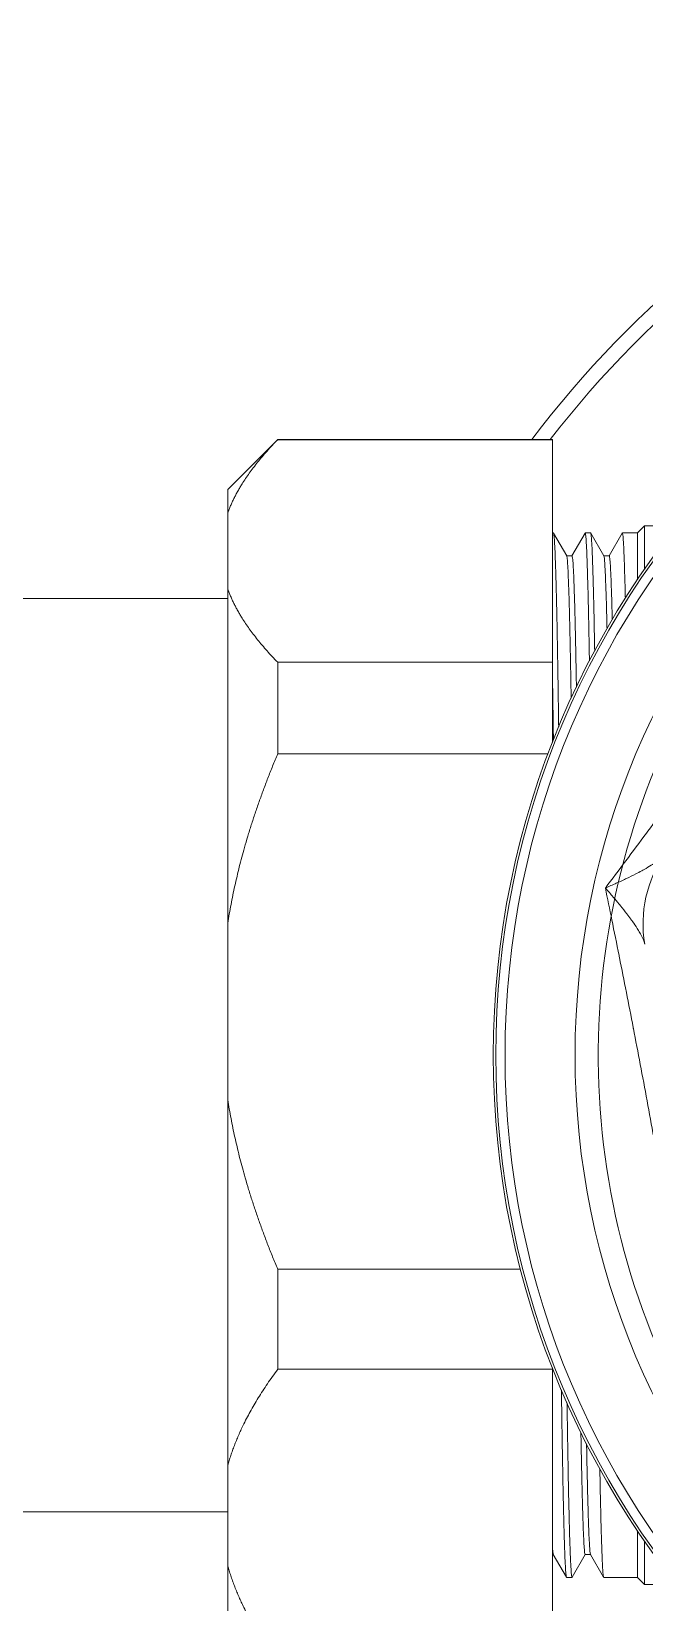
# Model space of a CAD drawing. Header units: metres. Extents: x 78 to 178, y -74 to 157.
# Drawn here: x 117.9281 to 117.9515, y 27.6688 to 27.7289 of the extents above; entities that cross this region are included whole.
import ezdxf

# ---------------------------------------------------------------- set-up
doc = ezdxf.new("R2010")
doc.units = ezdxf.units.M
doc.layers.add('mobiliario', color=252, linetype='Continuous', lineweight=9)

# ---------------------------------------------------------------- blocks, each defined once
blk = doc.blocks.new('SE2')
at = {"layer": 'mobiliario'}
blk.add_circle((141.2494305472752, 381.0845371118053), 6.700000000000001, dxfattribs=at)
blk.add_arc((141.2494305472752, 381.0845371118053), 6.5, 326.380391398747, 25.39834180275953, dxfattribs=at)
blk = doc.blocks.new('110-32-planta')
at = {"layer": 'mobiliario'}
for p, q in [((7.798299557537943, 4.091930156571894), (7.798299557537943, 4.10312668568174)), ((7.810715557537947, 4.101551974147465), (7.810715557537947, 4.09944799730886)), ((7.793555857478446, 4.100158385726349), (7.794779557537963, 4.100158385726349)), ((7.79477955753795, 4.100158385726349), (7.79477955753795, 4.098495761981361)), ((7.795048357537942, 4.099889585726348), (7.79477955753795, 4.100158385726349)), ((7.795048357537942, 4.09809919015683), (7.795048357537942, 4.099889585726348)), ((7.795048357537942, 4.099889585726348), (7.796333094700798, 4.099889585726348)), ((7.79633713192436, 4.099886076791484), (7.796839843580122, 4.09901551459081)), ((7.797042102780508, 4.099019186164412), (7.797542694262644, 4.099886076791484)), ((7.797546731486207, 4.099889585726348), (7.797755316923016, 4.099889585726348)), ((7.797759354146577, 4.099886076791484), (7.798262065802348, 4.09901551459081)), ((7.810715557537947, 4.095608844944774), (7.810715557537947, 4.09944799730886)), ((7.796837723659656, 4.099019185726351), (7.797044205811907, 4.099019185726351)), ((7.79825994588188, 4.099019185726351), (7.798299557537943, 4.099019185726351)), ((7.810715557537947, 4.09738078572635), (7.830363557537942, 4.09738078572635)), ((7.810715557537947, 4.095608844944774), (7.810715557537947, 4.081617057147646)), ((7.808806745959059, 4.091930156571894), (7.798299557537943, 4.091930156571894)), ((7.798299557537943, 4.091930156571894), (7.798299557537943, 4.091868680303833)), ((7.808806745959059, 4.088094379274139), (7.808806745959059, 4.091930156571894)), ((7.808806745959059, 4.088094379274139), (7.799520969953497, 4.088094379274139)), ((7.810715557537947, 4.074857194926583), (7.810715557537947, 4.081617057147646)), ((7.810715557537947, 4.074857194926583), (7.810715557537947, 4.062077845565134)), ((7.808806745959059, 4.068379872800089), (7.798464981326957, 4.068379872800089)), ((7.808806745959059, 4.064876479318752), (7.808806745959059, 4.068379872800089)), ((7.798299557537943, 4.06794889114888), (7.798299557537943, 4.064876479318752)), ((7.808806745959059, 4.064876479318752), (7.798299557537943, 4.064876479318752)), ((7.798299557537943, 4.056358501954544), (7.798299557537943, 4.064876479318752)), ((7.810715557537947, 4.062436785726351), (7.830363557537942, 4.062436785726351)), ((7.795048357537942, 4.05992798572635), (7.795048357537942, 4.061718381295875)), ((7.810715557537947, 4.059157135708158), (7.810715557537947, 4.062077845565134)), ((7.79477955753795, 4.061321809471341), (7.79477955753795, 4.059659185726349)), ((7.796126612295381, 4.060798385288286), (7.795626020813245, 4.059931494661213)), ((7.796124509263989, 4.06079838572635), (7.796330991416233, 4.06079838572635)), ((7.796831583151536, 4.059931494661213), (7.796328871495768, 4.060802056861888)), ((7.797548834517606, 4.060798385288286), (7.797048243035469, 4.059931494661213)), ((7.797546731486207, 4.06079838572635), (7.797753213638457, 4.06079838572635)), ((7.798253805373761, 4.059931494661213), (7.797751093717991, 4.060802056861888)), ((7.795048357537942, 4.05992798572635), (7.79477955753795, 4.059659185726349)), ((7.795048357537942, 4.05992798572635), (7.795621983589682, 4.05992798572635)), ((7.796835620375098, 4.05992798572635), (7.797044205811907, 4.05992798572635)), ((7.798257842597322, 4.05992798572635), (7.798299557537943, 4.05992798572635)), ((7.793555857478446, 4.059659185726349), (7.794779557537963, 4.059659185726349)), ((7.810715557537947, 4.059157135708158), (7.810715557537947, 4.058265597305237)), ((7.810715557537947, 4.058265597305237), (7.808806745959059, 4.05635678572635)), ((7.808806745959059, 4.056358501954544), (7.798299557537943, 4.056358501954544)), ((7.798299557537943, 4.056358501954544), (7.798299557537943, 4.05635678572635)), ((7.808806745959059, 4.05635678572635), (7.798299557537943, 4.05635678572635)), ((7.808806745959059, 4.05635678572635), (7.808806745959059, 4.056358501954544))]:
    blk.add_line(p, q, dxfattribs=at)
for radius in [0.0327752423231971, 0.0326809355198816, 0.0323251940586343]:
    blk.add_circle((7.767784357537947, 4.07990878572637), radius, dxfattribs=at)
for centre, radius, start, end in [((7.767784357537947, 4.079908785726274), 0.0391714225744384, 36.95980833401413, 150.0893255602447), ((7.767784357537947, 4.079908785726278), 0.0386114951278725, 37.58760779660308, 149.6101848602713), ((7.767784357537947, 4.079908785726274), 0.0391714225744384, 209.9106744397554, 323.0401916659858), ((7.767784357537947, 4.079908785726278), 0.0386114951278725, 210.3898151397287, 322.4123922033968)]:
    blk.add_arc(centre, radius, start, end, dxfattribs=at)
blk.add_ellipse((7.790231843722294, 4.074870482835017), major_axis=(-0.0010073995927419, -0.0044883344416991), ratio=0.9999553905319376, start_param=1.178112921018744, end_param=1.963479636988708, dxfattribs=at)
for points, weights in [([(7.810715557537947, 4.09944799730886), (7.810228169021612, 4.101209657086773), (7.808806745959059, 4.103126685681743)], [1.312043869455251, 1.297345514403761, 1.256300356945755]), ([(7.796482477249363, 4.095740223891397), (7.796406140977638, 4.099889585726351), (7.796333094700798, 4.099889585726348)], [0.9788289968937958, 0.9365861064438838, 1]), ([(7.796990059015854, 4.094783042364173), (7.7969138328923, 4.098887385961329), (7.796839843580122, 4.09901551459081)], [0.9818946109942616, 0.935789876767216, 0.9962079717573176]), ([(7.797206469329205, 4.094350248501545), (7.797124258120675, 4.099019185726351), (7.797044205811907, 4.099019185726351)], [0.9872147936652504, 0.9309240694054248, 1]), ([(7.798299557537943, 4.098681804127764), (7.798280341083058, 4.098983866956817), (7.798262065802348, 4.09901551459081)], [0.972068965282258, 0.9805706404651754, 0.9962079717573182]), ([(7.808806745959059, 4.091930156571891), (7.810228169021612, 4.093847185166858), (7.810715557537947, 4.095608844944774)], [1.256300356945754, 1.297345514403761, 1.312043869455251]), ([(7.810715557537947, 4.081617057147643), (7.810228169021612, 4.08471893387713), (7.808806745959059, 4.088094379274143)], [1.312043869455252, 1.297345514403762, 1.256300356945754]), ([(7.808806745959059, 4.068379872800083), (7.810228169021612, 4.071755318197105), (7.810715557537947, 4.074857194926586)], [1.256300356945754, 1.297345514403762, 1.312043869455252]), ([(7.797546731486207, 4.06079838572635), (7.797463243489032, 4.060798385726353), (7.797378335495218, 4.0658228715562)], [0.9999999999999996, 0.92817240602234, 0.9918984529201664]), ([(7.797751093717991, 4.060802056861888), (7.797665294254337, 4.060950637344198), (7.797579803080559, 4.066254191837796)], [0.9962079717573172, 0.9268177001870932, 0.9979369685270996]), ([(7.810715557537947, 4.062077845565138), (7.810228169021612, 4.063418062516699), (7.808806745959059, 4.064876479318752)], [1.31204386945525, 1.29734551440376, 1.256300356945754]), ([(7.796835620375098, 4.05992798572635), (7.796759057655188, 4.059927985726353), (7.796679711305287, 4.064440268020884)], [0.9999999999999915, 0.933735653555917, 0.9828401101295736]), ([(7.796328871495768, 4.060802056861888), (7.796270431822776, 4.060903257900087), (7.796208423739798, 4.063590422760142)], [0.9962079717573179, 0.9478712891825972, 0.9677154421119456]), ([(7.796124509263989, 4.06079838572635), (7.796068373521925, 4.06079838572635), (7.796008042408048, 4.063246249253846)], [0.9999999999999996, 0.9505406087478484, 0.9653538491212484]), ([(7.808806745959059, 4.056358501954544), (7.810228169021612, 4.057816918756596), (7.810715557537947, 4.059157135708161)], [1.256300356945753, 1.29734551440376, 1.31204386945525])]:
    blk.add_rational_spline(points, weights, degree=2, dxfattribs=at)
for points, weights, knots in [([(7.797736791093043, 4.093215484545808), (7.797730583873294, 4.093637406538327), (7.797724509263986, 4.094037344899884), (7.797635620375097, 4.099889585726351), (7.797546731486207, 4.099889585726348), (7.797544720502976, 4.099889585726348), (7.797542694262644, 4.099886076791484)], [0.9896254866172488, 0.994400896678714, 1, 0.9238795325112868, 1, 0.9981394630484942, 0.996369876609042], [0.6859675871062219, 0.6859675871062219, 0.6859675871062219, 0.6875, 0.6875, 0.7083333333333334, 0.7083333333333334, 0.708842541799446, 0.708842541799446, 0.708842541799446]), ([(7.797952621686164, 4.092718639262904), (7.797942699681327, 4.093404974983576), (7.797933094700795, 4.094037344899884), (7.797844205811906, 4.099889585726351), (7.797755316923016, 4.099889585726348)], [0.9843971520322063, 0.9911755893489508, 1, 0.9238795325112868, 1], [0.5184181893565734, 0.5184181893565734, 0.5184181893565734, 0.5208333333333334, 0.5208333333333334, 0.5416666666666666, 0.5416666666666666, 0.5416666666666666]), ([(7.798299557537943, 4.065087411240163), (7.798294051050376, 4.065424650645788), (7.798288650256352, 4.065780226552821), (7.798273910931619, 4.066750629929849), (7.798258475295504, 4.067844596725723)], [0.9906896513604548, 0.995018873668216, 1, 0.986522075521952, 0.9778169658788336], [0.4778033872666697, 0.4778033872666697, 0.4778033872666697, 0.4791666666666667, 0.4791666666666667, 0.4828554261101673, 0.4828554261101673, 0.4828554261101673]), ([(7.798257842597322, 4.05992798572635), (7.798168953708433, 4.059927985726353), (7.798080064819543, 4.065780226552821), (7.798068728009916, 4.066526616129483), (7.798056959533668, 4.067347492888714)], [1, 0.9238795325112868, 1, 0.9896010468110312, 0.9820433328050038], [0.625, 0.625, 0.625, 0.6458333333333334, 0.6458333333333334, 0.6486794122560048, 0.6486794122560048, 0.6486794122560048]), ([(7.797048243035469, 4.059931494661213), (7.797046216795144, 4.05992798572635), (7.797044205811907, 4.05992798572635), (7.796964021941654, 4.059927985726353), (7.796881705174888, 4.06482366491679)], [0.996369876609042, 0.9981394630484944, 1, 0.9308184006475128, 0.9873873082707668], [0.6244907915338875, 0.6244907915338875, 0.6244907915338875, 0.625, 0.625, 0.6439342415698799, 0.6439342415698799, 0.6439342415698799]), ([(7.795626020813245, 4.059931494661213), (7.79562399457292, 4.05992798572635), (7.795621983589682, 4.05992798572635), (7.795566578322273, 4.05992798572635), (7.795506988080603, 4.062425300228905)], [0.996369876609042, 0.9981394630484944, 1, 0.95115276843126, 0.9649970076495036], [0.791157458200554, 0.791157458200554, 0.791157458200554, 0.7916666666666666, 0.7916666666666666, 0.8050356157976342, 0.8050356157976342, 0.8050356157976342])]:
    blk.add_rational_spline(points, weights, degree=2, knots=knots, dxfattribs=at)
for points, knots in [([(7.792449030568391, 4.095531106921438), (7.792570701477089, 4.094675618009489), (7.792695481423991, 4.093810229980384), (7.79282459791424, 4.092932732774716), (7.792828712005188, 4.092904772726364), (7.79283283049093, 4.092876800408312), (7.79283695329952, 4.092848816512237), (7.792900727406858, 4.092415944611076), (7.792965673587396, 4.091979497367713), (7.793031589721168, 4.091541581030835), (7.793101573078692, 4.09107664393851), (7.79317264938907, 4.090610053164887), (7.793244902068643, 4.090142012442364), (7.793247067904367, 4.090127982522328), (7.793249234797544, 4.090113951299624), (7.793251402752402, 4.090099918763872), (7.793393176558722, 4.089182258513119), (7.793539561869025, 4.088258895889027), (7.793691554507418, 4.087328787686615), (7.793768380629906, 4.086858655662819), (7.793846639619553, 4.086386799592382), (7.793926446765113, 4.085912971079675), (7.794006395716352, 4.085438300642731), (7.794087898533441, 4.084961649811287), (7.794170921920724, 4.084483529874155), (7.794253387289031, 4.084008623489363), (7.794337270352442, 4.083532753656104), (7.794421643723801, 4.08306104211184), (7.794506017095166, 4.082589330567575), (7.794591113057543, 4.082120330245189), (7.794676870402298, 4.081653907504652), (7.794848385091809, 4.080721062023581), (7.795022603831469, 4.079798536500128), (7.79519882919078, 4.078885052250665), (7.795200752991157, 4.078875080011965), (7.79520267703021, 4.07886510885201), (7.795204601307452, 4.078855138767139), (7.795378946071764, 4.077951821899009), (7.795555241500686, 4.077057325638975), (7.795732753457508, 4.076170350617118), (7.795737753676412, 4.076145365994346), (7.795742754936256, 4.076120387121076), (7.795747757241679, 4.076095413863132), (7.795839410971958, 4.075637846391288), (7.795931415169518, 4.075182162857743), (7.796023141094557, 4.074730761192036), (7.796106096396427, 4.074322521521207), (7.796188824280343, 4.073917784612735), (7.796271564211687, 4.073514877189498)], [1.48465846e-08, 1.48465846e-08, 1.48465846e-08, 1.48465846e-08, 0.1211400655707406, 0.1211400655707406, 0.1211400655707406, 0.125, 0.125, 0.125, 0.1847078101697874, 0.1847078101697874, 0.1847078101697874, 0.2480997718561912, 0.2480997718561912, 0.2480997718561912, 0.25, 0.25, 0.25, 0.3742657681819596, 0.3742657681819596, 0.3742657681819596, 0.4370770808151273, 0.4370770808151273, 0.4370770808151273, 0.4999999999999999, 0.4999999999999999, 0.4999999999999999, 0.5625, 0.5625, 0.5625, 0.625, 0.625, 0.625, 0.75, 0.75, 0.75, 0.7513645882107458, 0.7513645882107458, 0.7513645882107458, 0.8750000000000001, 0.8750000000000001, 0.8750000000000001, 0.8784826055395006, 0.8784826055395006, 0.8784826055395006, 0.9422919417414461, 0.9422919417414461, 0.9422919417414461, 0.9999999751538045, 0.9999999751538045, 0.9999999751538045, 0.9999999751538045]), ([(7.794763866609507, 4.075657348239346), (7.794773911485144, 4.075606885833892), (7.794792372603879, 4.075550759791724), (7.794817146954464, 4.075491051281407), (7.794843446800249, 4.07542766618447), (7.794876867965442, 4.075360210071689), (7.794915805316314, 4.075289487479015), (7.794926410176699, 4.075270225685268), (7.794937429207095, 4.075250717777369), (7.794948848987602, 4.075230962511231), (7.79498146652488, 4.075174536896974), (7.79501725153063, 4.075116261885813), (7.79505578274292, 4.075056330745961), (7.795110286492053, 4.074971556049857), (7.795170274869676, 4.074883478816261), (7.795234984199162, 4.074792538141622), (7.795254745984927, 4.074764765482807), (7.795274950068865, 4.074736724253849), (7.795295543668686, 4.074708469773291), (7.795345130951631, 4.074640435872765), (7.795397100158169, 4.074570989947247), (7.795450835343443, 4.074500801321004), (7.795529057355473, 4.074398628125941), (7.795611026732253, 4.07429486888342), (7.795696754323266, 4.074189192355465), (7.795713294418831, 4.074168803355252), (7.795729974948037, 4.074148342677524), (7.795746793843335, 4.074127812292552), (7.795819496784942, 4.074039065715965), (7.795893999363222, 4.07394996095779), (7.795970641004209, 4.073860004456924), (7.796018670706202, 4.073803630612712), (7.79606754742074, 4.073746917051788), (7.796117771627222, 4.073689309747713), (7.796168050397844, 4.073631639858412), (7.796219681606673, 4.073573071897016), (7.796271563872678, 4.07351487757538)], [0, 0, 0, 0, 0.1063511576091306, 0.1063511576091306, 0.1063511576091306, 0.2192509502590845, 0.2192509502590845, 0.2192509502590845, 0.25, 0.25, 0.25, 0.3378264057476016, 0.3378264057476016, 0.3378264057476016, 0.4620599323517642, 0.4620599323517642, 0.4620599323517642, 0.5, 0.5, 0.5, 0.5913558040141722, 0.5913558040141722, 0.5913558040141722, 0.7243419426944439, 0.7243419426944439, 0.7243419426944439, 0.75, 0.75, 0.75, 0.8609119361806898, 0.8609119361806898, 0.8609119361806898, 0.9304181102899548, 0.9304181102899548, 0.9304181102899548, 0.9999997966867208, 0.9999997966867208, 0.9999997966867208, 0.9999997966867208]), ([(7.79627156433937, 4.073514877410069), (7.795752728139156, 4.072823989587741), (7.795229108887312, 4.072123927981859), (7.794700020434859, 4.071412274389583), (7.794683011435808, 4.071389396333518), (7.794665996796347, 4.071366506320902), (7.794648976943108, 4.071343604874247), (7.794388179662262, 4.07099268322234), (7.794125691057729, 4.070638418450926), (7.793862779651548, 4.070282335338049), (7.793583450271092, 4.069904015976572), (7.793303644646741, 4.069523645514433), (7.793023717496082, 4.069141513351478), (7.793015064090512, 4.06912970047594), (7.793006410569425, 4.06911788591702), (7.79299775692796, 4.069106069663217), (7.792449271580316, 4.068357131531076), (7.791900062774054, 4.067600972702663), (7.791350106920496, 4.066836166767831), (7.791071983011974, 4.066449388784694), (7.790793667559192, 4.06606039857149), (7.790515135245101, 4.065669037188374), (7.790235705761787, 4.06527641520687), (7.789956057727202, 4.064881406266582), (7.789676382842607, 4.064484188193628), (7.789398958110027, 4.064090165978065), (7.789121571286173, 4.063694055379833), (7.788847566458904, 4.06330067132912), (7.788573561631637, 4.062907287278406), (7.788302027688104, 4.062515370262698), (7.788032822405233, 4.062124865779956), (7.787494411839496, 4.061343856814477), (7.786965364222852, 4.060568462455406), (7.786444259059955, 4.059798222176503), (7.78643899004885, 4.059790434104399), (7.786433721847991, 4.059782646560328), (7.786428454456235, 4.059774859544241), (7.785912776838358, 4.059012510721274), (7.785404849630985, 4.058255219586339), (7.784903206860178, 4.057502553208802), (7.784889498734366, 4.057481985494096), (7.784875794678918, 4.05746142022685), (7.784862094595907, 4.057440857296636), (7.7846033545541, 4.057052505385168), (7.784346030568514, 4.056664987040225), (7.784091480747782, 4.056280603683351), (7.783861241536883, 4.055932930601063), (7.783633272139312, 4.055587822139763), (7.783406678480673, 4.055244112641194)], [1.52883381e-08, 1.52883381e-08, 1.52883381e-08, 1.52883381e-08, 0.1211066937485003, 0.1211066937485003, 0.1211066937485003, 0.1250000000000002, 0.1250000000000002, 0.1250000000000002, 0.1846576051162134, 0.1846576051162134, 0.1846576051162134, 0.2480406363767938, 0.2480406363767938, 0.2480406363767938, 0.2500000000000004, 0.2500000000000004, 0.2500000000000004, 0.3741884404877237, 0.3741884404877237, 0.3741884404877237, 0.4369930715099171, 0.4369930715099171, 0.4369930715099171, 0.5000000000000006, 0.5000000000000006, 0.5000000000000006, 0.5625000000000006, 0.5625000000000006, 0.5625000000000006, 0.6250000000000004, 0.6250000000000004, 0.6250000000000004, 0.7500000000000001, 0.7500000000000001, 0.7500000000000001, 0.7512639030178277, 0.7512639030178277, 0.7512639030178277, 0.8750000000000001, 0.8750000000000001, 0.8750000000000001, 0.8783812706631234, 0.8783812706631234, 0.8783812706631234, 0.9422400160602032, 0.9422400160602032, 0.9422400160602032, 0.9999999748262192, 0.9999999748262192, 0.9999999748262192, 0.9999999748262192]), ([(7.793992868107956, 4.07222225982727), (7.794023515165818, 4.072263587928266), (7.794064191019813, 4.072306439466295), (7.794112105179267, 4.072349831737948), (7.794162971012504, 4.072395897119857), (7.794222014893656, 4.072442599598737), (7.794287441824117, 4.072489897792969), (7.794305261307152, 4.07250277978764), (7.794323560413346, 4.072515707285997), (7.79434232754177, 4.072528687148004), (7.794395930805912, 4.072565760639286), (7.794453188080666, 4.072603152457244), (7.794513635915827, 4.072640867905913), (7.794599141495545, 4.072694217728844), (7.794691017004246, 4.072748209352532), (7.794788384363173, 4.072802772169928), (7.79481811968732, 4.072819435280444), (7.794848369661651, 4.072836152175547), (7.794879062925523, 4.072852895400391), (7.794952969166943, 4.072893211374029), (7.795029632306602, 4.0729337859722), (7.795108209434942, 4.072974277308208), (7.795222593726122, 4.073033220322113), (7.795341043752472, 4.07309199574551), (7.795463710883063, 4.073150898406681), (7.795487378013319, 4.073162262958437), (7.795511202739178, 4.073173632295513), (7.795535182349383, 4.073185005520233), (7.795638838871981, 4.073234168493062), (7.795744275481744, 4.073282886184106), (7.795852009978204, 4.073331459751547), (7.795919524917772, 4.073361899783086), (7.795987950806626, 4.07339228495957), (7.796057976890032, 4.073422902275629), (7.796128079076041, 4.073453552865823), (7.79619978777962, 4.073484437395588), (7.796271563776549, 4.073514876831624)], [2.7834319688e-06, 2.7834319688e-06, 2.7834319688e-06, 2.7834319688e-06, 0.1063511576106594, 0.1063511576106594, 0.1063511576106594, 0.2192509502595221, 0.2192509502595221, 0.2192509502595221, 0.25, 0.25, 0.25, 0.3378264057479663, 0.3378264057479663, 0.3378264057479663, 0.4620599323520444, 0.4620599323520444, 0.4620599323520444, 0.5, 0.5, 0.5, 0.591355804014344, 0.591355804014344, 0.591355804014344, 0.7243419426946031, 0.7243419426946031, 0.7243419426946031, 0.75, 0.75, 0.75, 0.8609119361816837, 0.8609119361816837, 0.8609119361816837, 0.9304181102911648, 0.9304181102911648, 0.9304181102911648, 0.9999998219743896, 0.9999998219743896, 0.9999998219743896, 0.9999998219743896])]:
    blk.add_open_spline(points, degree=3, knots=knots, dxfattribs=at)

msp = doc.modelspace()

# ---------------------------------------------------------------- block references
at = {"xscale": 0.0044247438065974, "yscale": 0.0044247438065974, "zscale": 0.0044247438065974, "rotation": 179.9999999999999}
msp.add_blockref('SE2', (118.603502696619, 29.37591638990273), dxfattribs=at)
at = {"rotation": 179.9999999999999}
msp.add_blockref('110-32-planta', (125.7462945111577, 31.7696237302531), dxfattribs=at)

doc.saveas('drawing.dxf')
